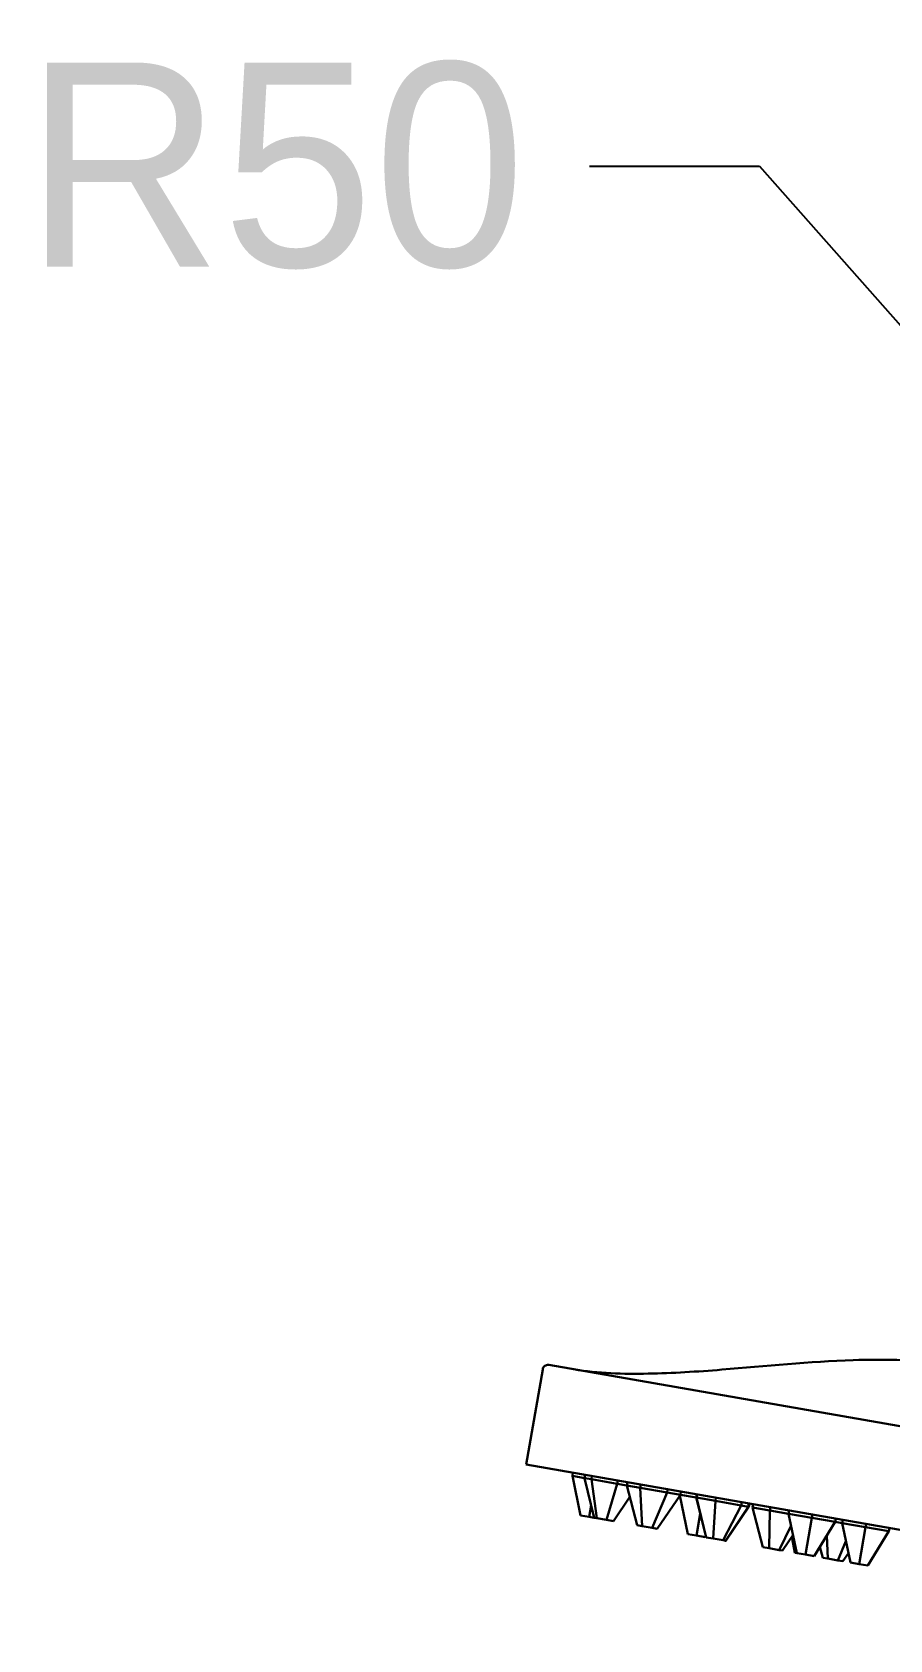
# Model space of a CAD drawing. Header units: millimetres. Extents: x 577 to 7172, y 252 to 2707.
# Drawn here: x 1389.7 to 1515.8, y 1631 to 1867.3 of the extents above; entities that cross this region are included whole.
import ezdxf

# ---------------------------------------------------------------- set-up
doc = ezdxf.new("R2010")
doc.units = ezdxf.units.MM
doc.header["$MEASUREMENT"] = 0
doc.layers.add('외형선(ISO)', color=7, linetype='Continuous', lineweight=30)
doc.layers.add('치수(ISO)', color=7, linetype='Continuous', lineweight=25)
doc.styles.add('굴림', font='')
doc.styles.get('굴림').set_extended_font_data('援대┝')
doc.dimstyles.new('기본값 (ISO)', dxfattribs={"dimscale": 10, "dimtxt": 3, "dimasz": 2.5, "dimexe": 3.175, "dimexo": 0, "dimgap": 0.762, "dimtad": 1, "dimtoh": 1, "dimdec": 0, "dimzin": 1, "dimdsep": 46, "dimtxsty": '굴림', "dimcen": 0.5, "dimazin": 0, "dimtfac": 1, "dimtdec": 4, "dimtix": 1, "dimtmove": 1, "dimatfit": 3, "dimfxl": 1, "dimtolj": 1, "dimtzin": 1, "dimarcsym": 0})

# ---------------------------------------------------------------- blocks, each defined once
blk = doc.blocks.new('*D19')
at = {"layer": 'Defpoints', "color": 0}
for p in [(1568.66, 1766.09), (1601.76, 1728.61)]:
    blk.add_point(p, dxfattribs=at)
at = {"layer": '치수(ISO)', "color": 0, "lineweight": -2}
for p, q in [((1471.65, 1847.65), (1496.65, 1847.65)), ((1496.65, 1847.65), (1552.12, 1784.83)), ((1601.76, 1723.61), (1601.76, 1733.61)), ((1596.76, 1728.61), (1606.76, 1728.61))]:
    blk.add_line(p, q, dxfattribs=at)
at = {"layer": '치수(ISO)', "color": 0}
blk.add_solid([(1548.99, 1782.08), (1555.24, 1787.59), (1568.66, 1766.09)], dxfattribs=at)
at = {"layer": '치수(ISO)', "color": 0, "insert": (1425.46, 1847.65), "char_height": 30, "attachment_point": 5, "style": '굴림'}
blk.add_mtext('\\A1;R50', dxfattribs=at)

msp = doc.modelspace()

# ---------------------------------------------------------------- linework, layer by layer
at = {"layer": '외형선(ISO)'}
for p, q in [((1465.7, 1671.4), (1538.8, 1658.65)), ((1462.34, 1656.76), (1464.78, 1670.75)), ((1462.34, 1656.76), (1610.1, 1630.98)), ((1469.23, 1655.56), (1469.15, 1655.07)), ((1469.15, 1655.07), (1470.33, 1649.27)), ((1470.92, 1654.76), (1469.15, 1655.07)), ((1471, 1655.25), (1470.92, 1654.76)), ((1470.92, 1654.76), (1472.35, 1648.92)), ((1471.94, 1654.58), (1470.92, 1654.76)), ((1472.02, 1655.07), (1471.94, 1654.58)), ((1471.94, 1654.58), (1472.73, 1648.86)), ((1475.74, 1653.91), (1471.94, 1654.58)), ((1475.74, 1653.91), (1474.16, 1648.61)), ((1475.83, 1654.41), (1475.74, 1653.91)), ((1477.13, 1653.67), (1475.74, 1653.91)), ((1477.22, 1654.16), (1477.13, 1653.67)), ((1477.13, 1653.67), (1478.65, 1647.82)), ((1479.11, 1653.33), (1477.13, 1653.67)), ((1479.19, 1653.82), (1479.11, 1653.33)), ((1479.11, 1653.33), (1479.39, 1647.69)), ((1483.05, 1652.64), (1479.11, 1653.33)), ((1483.05, 1652.64), (1480.87, 1647.44)), ((1481.61, 1647.31), (1485.02, 1652.3)), ((1483.13, 1653.13), (1483.05, 1652.64)), ((1485.02, 1652.3), (1483.05, 1652.64)), ((1484.94, 1652.18), (1486.09, 1646.53)), ((1485.1, 1652.79), (1485.02, 1652.3)), ((1487.32, 1651.89), (1485.02, 1652.3)), ((1487.41, 1652.39), (1487.32, 1651.89)), ((1487.46, 1652.38), (1487.37, 1651.89)), ((1471.91, 1650.73), (1471.61, 1649.05)), ((1475.21, 1648.42), (1477.57, 1651.99)), ((1487.32, 1651.89), (1488.8, 1646.05)), ((1487.37, 1651.89), (1487.32, 1651.89)), ((1487.37, 1651.89), (1488.81, 1646.05)), ((1490.16, 1651.4), (1487.37, 1651.89)), ((1490.16, 1651.4), (1489.85, 1645.87)), ((1490.24, 1651.89), (1490.16, 1651.4)), ((1493.97, 1650.74), (1490.16, 1651.4)), ((1493.97, 1650.74), (1491.28, 1645.62)), ((1491.66, 1645.55), (1494.98, 1650.56)), ((1491.71, 1645.54), (1495.08, 1650.54)), ((1494.05, 1651.23), (1493.97, 1650.74)), ((1494.98, 1650.56), (1493.97, 1650.74)), ((1495.07, 1651.05), (1494.98, 1650.56)), ((1495.08, 1650.54), (1494.98, 1650.56)), ((1495.17, 1651.03), (1495.08, 1650.54)), ((1495.71, 1650.94), (1495.63, 1650.45)), ((1495.63, 1650.45), (1497.11, 1644.6)), ((1498.16, 1650), (1495.63, 1650.45)), ((1498.16, 1650), (1498.06, 1644.44)), ((1498.24, 1650.5), (1498.16, 1650)), ((1500.93, 1649.52), (1498.16, 1650)), ((1501.02, 1650.01), (1500.93, 1649.52)), ((1470.33, 1649.27), (1471.61, 1649.05)), ((1471.61, 1649.05), (1472.35, 1648.92)), ((1472.35, 1648.92), (1472.73, 1648.86)), ((1472.73, 1648.86), (1474.16, 1648.61)), ((1474.16, 1648.61), (1475.21, 1648.42)), ((1478.65, 1647.82), (1479.39, 1647.69)), ((1479.39, 1647.69), (1480.87, 1647.44)), ((1480.87, 1647.44), (1481.61, 1647.31)), ((1487.93, 1649.49), (1487.37, 1646.3)), ((1501.29, 1647.8), (1499.51, 1644.18)), ((1500.93, 1649.52), (1502.12, 1643.73)), ((1504.35, 1648.92), (1500.93, 1649.52)), ((1504.35, 1648.92), (1503.4, 1643.51)), ((1504.43, 1649.42), (1504.35, 1648.92)), ((1507.76, 1648.33), (1504.35, 1648.92)), ((1507.76, 1648.33), (1504.68, 1643.28)), ((1507.84, 1648.82), (1507.76, 1648.33)), ((1507.76, 1648.33), (1508.81, 1648.14)), ((1508.9, 1648.64), (1508.81, 1648.14)), ((1508.81, 1648.14), (1510, 1642.35)), ((1512.23, 1647.55), (1508.81, 1648.14)), ((1512.23, 1647.55), (1511.28, 1642.13)), ((1512.31, 1648.04), (1512.23, 1647.55)), ((1515.64, 1646.95), (1512.23, 1647.55)), ((1515.73, 1647.45), (1515.64, 1646.95)), ((1486.09, 1646.53), (1487.37, 1646.3)), ((1487.37, 1646.3), (1488.65, 1646.08)), ((1488.65, 1646.08), (1488.75, 1646.24)), ((1488.8, 1646.05), (1488.81, 1646.05)), ((1488.81, 1646.05), (1489.85, 1645.87)), ((1489.85, 1645.87), (1491.28, 1645.62)), ((1491.28, 1645.62), (1491.66, 1645.55)), ((1491.66, 1645.55), (1491.71, 1645.54)), ((1500.02, 1644.1), (1501.57, 1646.4)), ((1501.86, 1643.78), (1501.38, 1646.11)), ((1506.69, 1642.93), (1506.52, 1646.3)), ((1509.35, 1645.51), (1508.17, 1642.67)), ((1515.64, 1646.95), (1512.56, 1641.91)), ((1497.11, 1644.6), (1498.06, 1644.44)), ((1498.06, 1644.44), (1499.51, 1644.18)), ((1499.51, 1644.18), (1500.02, 1644.1)), ((1502.12, 1643.73), (1501.86, 1643.78)), ((1502.12, 1643.73), (1503.4, 1643.51)), ((1503.4, 1643.51), (1504.68, 1643.28)), ((1505.53, 1644.68), (1505.95, 1643.06)), ((1506.69, 1642.93), (1505.95, 1643.06)), ((1508.17, 1642.67), (1506.69, 1642.93)), ((1508.91, 1642.55), (1508.17, 1642.67)), ((1509.72, 1643.73), (1508.91, 1642.55)), ((1510, 1642.35), (1511.28, 1642.13)), ((1511.28, 1642.13), (1512.56, 1641.91))]:
    msp.add_line(p, q, dxfattribs=at)
for points, knots in [([(1464.78, 1670.75), (1464.79, 1670.83), (1464.82, 1670.92), (1464.9, 1671.07), (1464.95, 1671.14), (1465.08, 1671.25), (1465.15, 1671.3), (1465.3, 1671.37), (1465.39, 1671.4), (1465.51, 1671.41), (1465.55, 1671.41), (1465.62, 1671.41), (1465.66, 1671.41), (1465.7, 1671.4)], [0, 0, 0, 0, 0.0258753, 0.0258753, 0.0513524, 0.0513524, 0.0768438, 0.0768438, 0.1023347, 0.1023347, 0.1136515, 0.1136515, 0.1252031, 0.1252031, 0.1252031, 0.1252031]), ([(1469.35, 1670.76), (1472.92, 1670.14), (1476.63, 1670.05), (1483.89, 1670.18), (1487.5, 1670.42), (1497.54, 1671.21), (1503.97, 1671.88), (1512.56, 1672.18), (1514.7, 1672.2), (1518.99, 1672.05), (1521.16, 1671.88), (1523.28, 1671.51)], [0, 0, 0, 0, 1.094779, 1.094779, 2.179443, 2.179443, 4.116791, 4.116791, 4.758094, 4.758094, 5.404645, 5.404645, 5.404645, 5.404645])]:
    msp.add_open_spline(points, degree=3, knots=knots, dxfattribs=at)

# ---------------------------------------------------------------- dimensions: what is measured, and where the dimension line sits
at = {"layer": '치수(ISO)'}
dim = msp.add_radius_dim(center=(1601.76, 1728.61), mpoint=(1568.66, 1766.09), dimstyle='기본값 (ISO)', override={"dimtad": 0, "dimtofl": 0}, dxfattribs=at)
dim.commit()
dim.dimension.update_dxf_attribs({"geometry": '*D19', "text_midpoint": (1496.65, 1847.65), "dimtype": 164})

doc.saveas('drawing.dxf')
